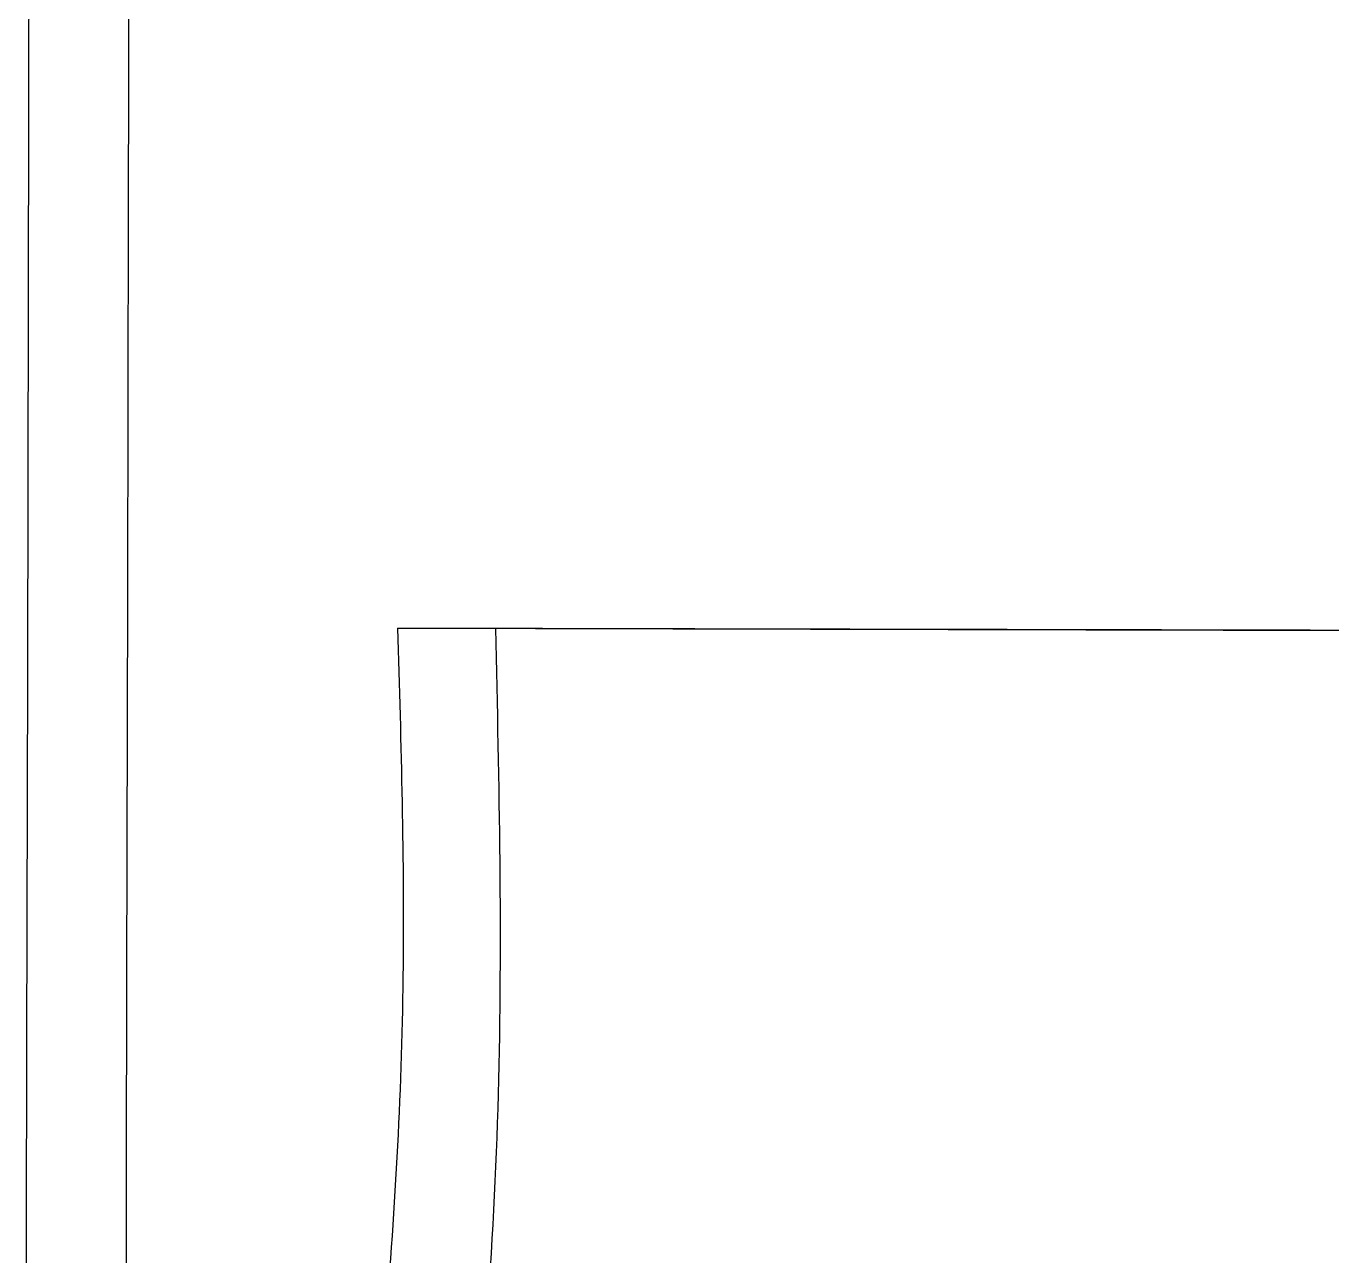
# Model space of a CAD drawing. Header units: millimetres. Extents: x 2063 to 4500, y 825 to 2548.
# Drawn here: x 2670.86 to 2689.41, y 2233.72 to 2251.2 of the extents above; entities that cross this region are included whole.
import ezdxf

# ---------------------------------------------------------------- set-up
doc = ezdxf.new("R2010")
doc.units = ezdxf.units.MM

msp = doc.modelspace()

# ---------------------------------------------------------------- linework, layer by layer
at = {"color": 7, "linetype": 'Continuous', "lineweight": 25}
msp.add_line((2676.137, 2242.644), (2701.582, 2242.589), dxfattribs=at)
at = {"color": 7, "linetype": 'Continuous', "lineweight": 25, "flags": 128}
for points in [[(2670.855, 2231.428), (2670.866, 2236.711), (2670.878, 2242.021), (2670.889, 2247.334), (2670.9, 2252.625), (2670.912, 2257.871), (2670.923, 2263.048), (2670.933, 2268.131), (2670.944, 2273.097), (2670.954, 2277.925), (2670.964, 2282.591)], [(2672.318, 2254.066), (2672.306, 2248.617), (2672.294, 2243.139), (2672.283, 2237.659), (2672.271, 2232.203), (2672.259, 2226.799), (2672.248, 2221.473), (2672.237, 2216.251), (2672.226, 2211.161)]]:
    msp.add_lwpolyline(points, dxfattribs=at)
at = {"color": 7, "linetype": 'Continuous', "lineweight": 25}
for points, knots in [([(2677.524, 2242.641), (2677.573, 2240.432), (2677.671, 2236.017), (2677.164, 2229.484), (2676.296, 2223.009), (2675.182, 2216.729), (2673.997, 2210.594), (2672.9, 2204.641), (2671.998, 2198.844), (2671.778, 2195.176), (2671.67, 2193.38)], [0, 0, 0, 0, 0.125029, 0.249967, 0.37285, 0.501561, 0.623994, 0.7479, 0.876598, 1, 1, 1, 1]), ([(2672.226, 2211.161), (2672.381, 2211.884), (2672.761, 2213.657), (2673.317, 2216.256), (2673.9, 2219.07), (2674.417, 2221.707), (2674.906, 2224.442), (2675.47, 2228.028), (2675.988, 2232.436), (2676.287, 2237.625), (2676.186, 2240.993), (2676.137, 2242.644)], [0, 0, 0, 0, 0.073554, 0.180351, 0.259591, 0.350878, 0.436927, 0.522346, 0.69129, 0.848759, 1, 1, 1, 1]), ([(2677.524, 2242.641), (2677.351, 2242.641), (2677.063, 2242.642), (2676.573, 2242.643), (2676.282, 2242.643), (2676.137, 2242.644)], [0, 0, 0, 0, 0.429758, 0.714796, 1, 1, 1, 1])]:
    msp.add_open_spline(points, degree=3, knots=knots, dxfattribs=at)
msp.add_open_spline([(2694.465, 2242.604), (2692.905, 2242.608), (2689.786, 2242.614), (2685.289, 2242.624), (2681.081, 2242.633), (2678.71, 2242.638), (2677.524, 2242.641)], degree=3, dxfattribs=at)

doc.saveas('drawing.dxf')
